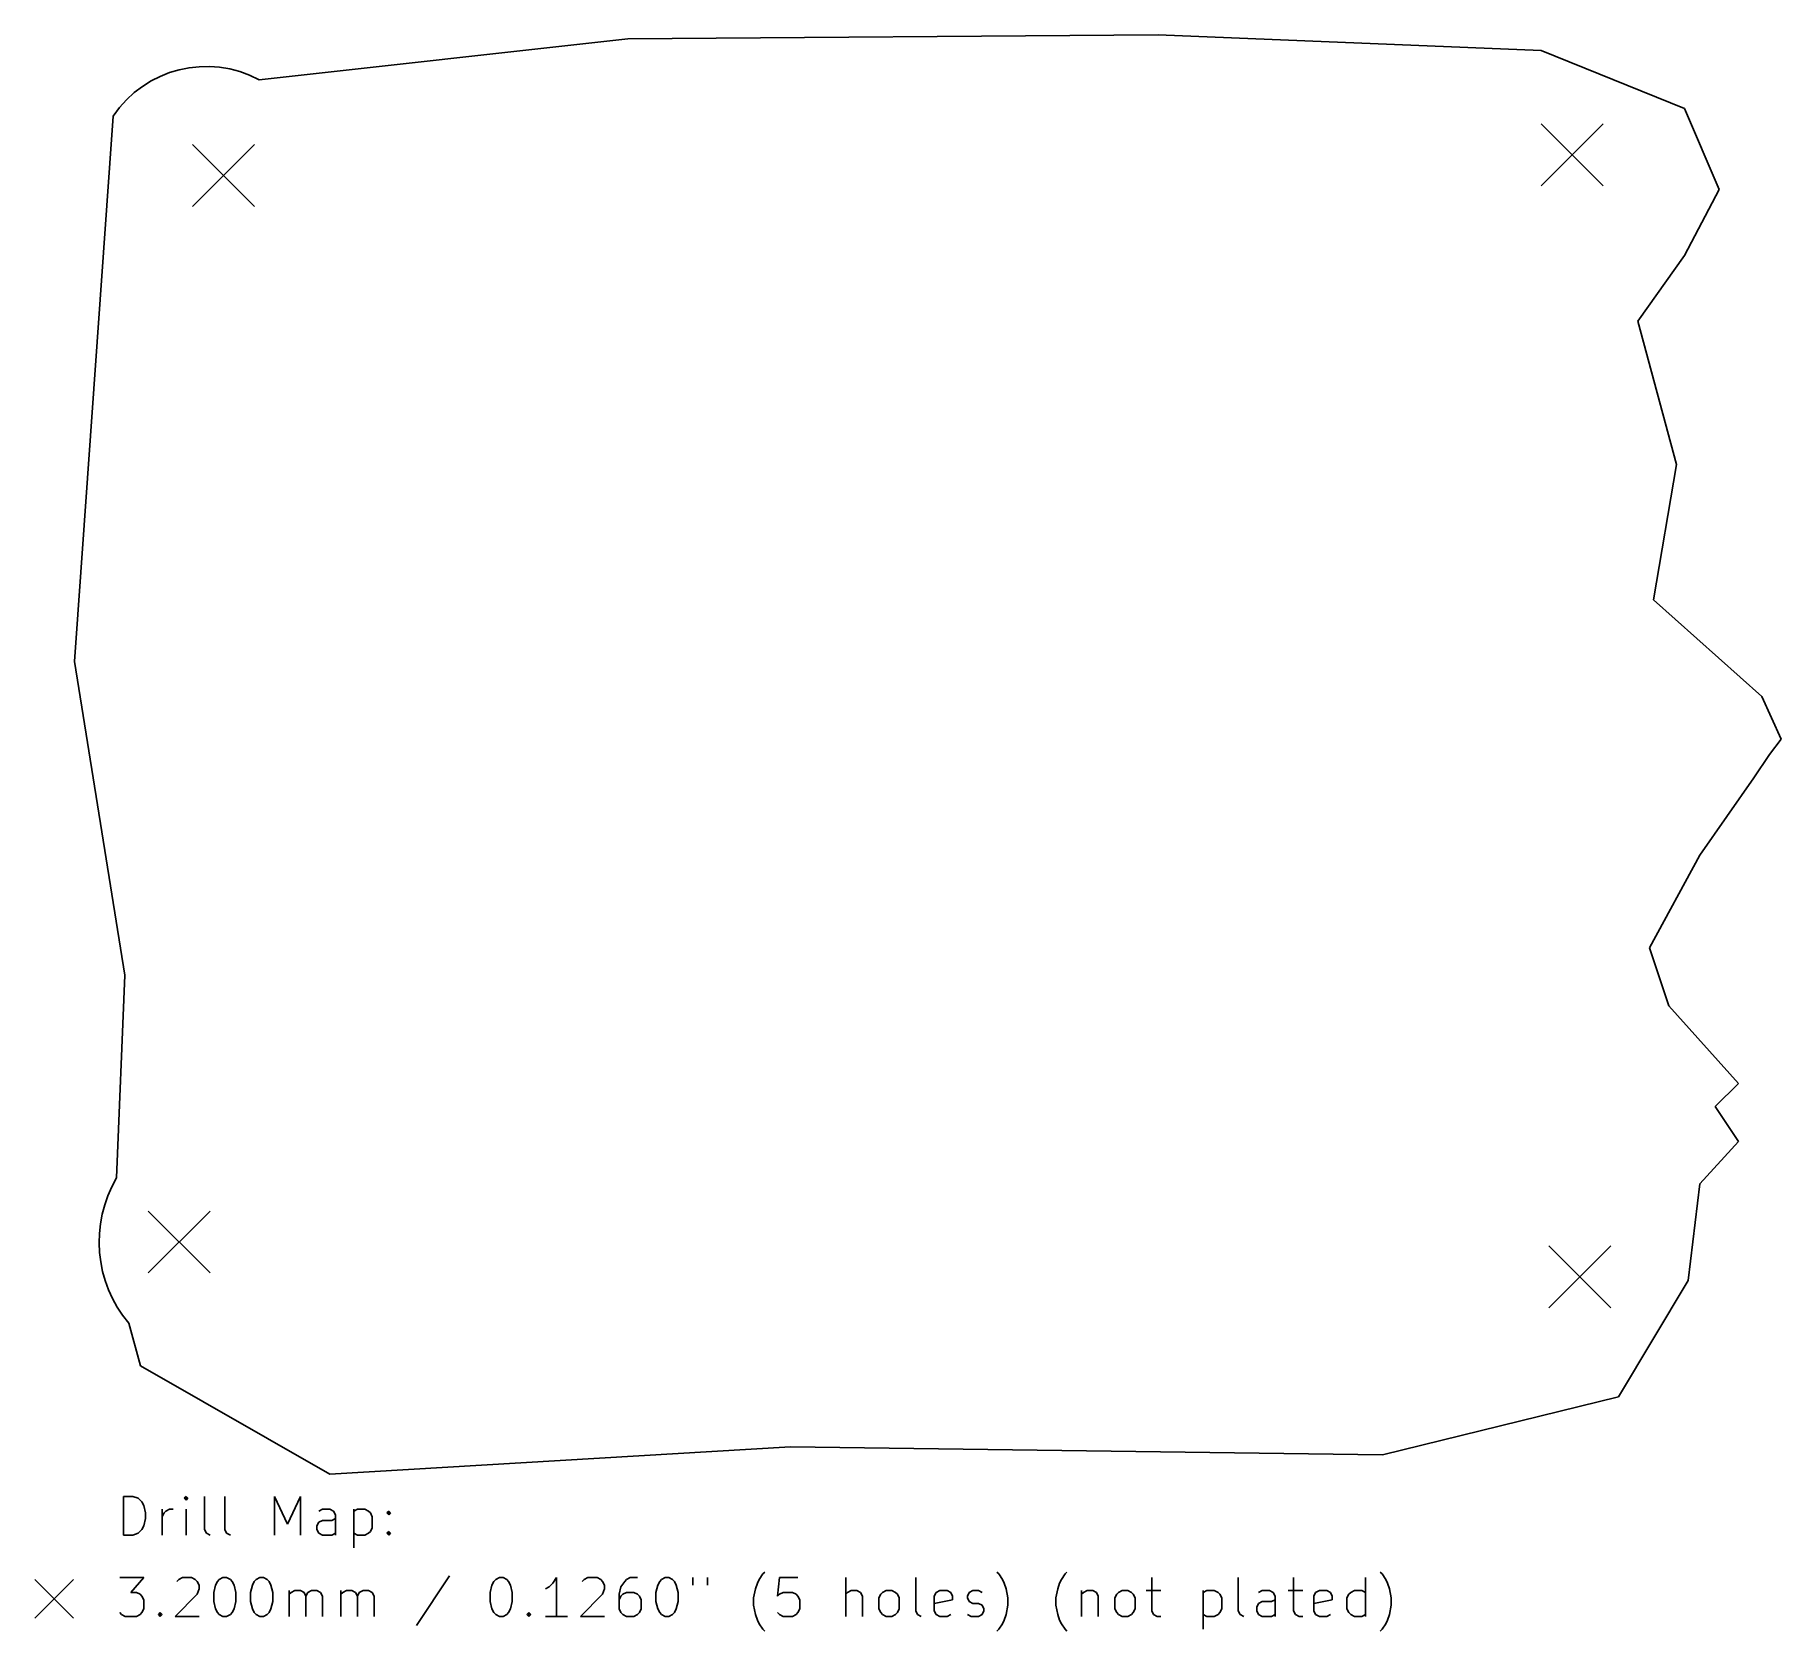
# Model space of a CAD drawing. Extents: x 83.3 to 173.6, y -130.1 to -47.6.
import ezdxf

# ---------------------------------------------------------------- set-up
doc = ezdxf.new("R2010")
doc.units = 0
doc.layers.add('BLACK', color=7, linetype='CONTINUOUS')

msp = doc.modelspace()

# ---------------------------------------------------------------- linework, layer by layer
at = {"layer": 'BLACK', "linetype": 'CONTINUOUS'}
for p, q in [((94.9432, -49.9251), (114, -47.8)), ((114, -47.8), (141.4, -47.6)), ((141.4, -47.6), (161.2, -48.4)), ((161.2, -48.4), (168.6, -51.4)), ((168.6, -51.4), (170.4, -55.6)), ((85.4, -80), (87.4, -51.8)), ((161.2, -52.2), (164.4, -55.4)), ((164.4, -52.2), (161.2, -55.4)), ((91.491, -53.264), (94.691, -56.464)), ((94.691, -53.264), (91.491, -56.464)), ((170.4, -55.6), (168.6, -59)), ((168.6, -59), (166.2, -62.4)), ((166.2, -62.4), (168.2, -69.8)), ((168.2, -69.8), (167, -76.8)), ((167, -76.8), (172.6, -81.8)), ((88, -96.2), (85.4, -80)), ((172.6, -81.8), (173.6, -84)), ((173, -84.8), (172.2, -86)), ((173.6, -84), (173, -84.8)), ((172.2, -86), (169.4, -90)), ((169.4, -90), (166.8, -94.8)), ((166.8, -94.8), (167.8, -97.8)), ((87.5716, -106.689), (88, -96.2)), ((167.8, -97.8), (171.4, -101.8)), ((171.4, -101.8), (170.2, -103)), ((170.2, -103), (171.4, -104.8)), ((171.4, -104.8), (169.4, -107)), ((169.4, -107), (168.8, -112)), ((89.2, -108.4), (92.4, -111.6)), ((92.4, -108.4), (89.2, -111.6)), ((89.2, -108.4), (92.4, -111.6)), ((92.4, -108.4), (89.2, -111.6)), ((161.6, -110.2), (164.8, -113.4)), ((164.8, -110.2), (161.6, -113.4)), ((168.8, -112), (165.2, -118)), ((88.8, -116.4), (88.2, -114.2)), ((98.6, -122), (88.8, -116.4)), ((165.2, -118), (153, -121)), ((122.4, -120.6), (98.6, -122)), ((153, -121), (122.4, -120.6)), ((87.9262, -125.155), (87.9262, -123.155)), ((87.9262, -123.155), (88.4024, -123.155)), ((88.4024, -123.155), (88.6881, -123.25)), ((88.6881, -123.25), (88.8786, -123.44)), ((88.8786, -123.44), (88.9738, -123.631)), ((88.9738, -123.631), (89.069, -124.012)), ((91.1643, -123.155), (91.069, -123.25)), ((91.069, -123.25), (91.1643, -123.345)), ((91.2595, -123.25), (91.1643, -123.155)), ((91.1643, -123.155), (91.1643, -123.345)), ((91.1643, -123.345), (91.2595, -123.25)), ((92.1167, -124.869), (92.1167, -123.155)), ((93.1643, -124.869), (93.1643, -123.155)), ((95.7357, -125.155), (95.7357, -123.155)), ((95.7357, -123.155), (96.4024, -124.583)), ((96.4024, -124.583), (97.069, -123.155)), ((97.069, -123.155), (97.069, -125.155)), ((89.069, -124.298), (88.9738, -124.679)), ((89.069, -124.012), (89.069, -124.298)), ((89.9262, -125.155), (89.9262, -123.821)), ((89.9262, -124.202), (90.0214, -124.012)), ((90.0214, -124.012), (90.1167, -123.917)), ((90.1167, -123.917), (90.3071, -123.821)), ((90.3071, -123.821), (90.4976, -123.821)), ((91.1643, -125.155), (91.1643, -123.821)), ((97.9262, -124.679), (98.0214, -124.488)), ((98.2119, -123.821), (98.0214, -123.917)), ((98.0214, -124.488), (98.2119, -124.393)), ((98.5929, -123.821), (98.2119, -123.821)), ((98.2119, -124.393), (98.6881, -124.393)), ((98.7833, -123.917), (98.5929, -123.821)), ((98.6881, -124.393), (98.8786, -124.298)), ((98.8786, -124.107), (98.7833, -123.917)), ((98.8786, -125.155), (98.8786, -124.107)), ((99.831, -123.821), (99.831, -125.821)), ((99.831, -123.917), (100.021, -123.821)), ((100.021, -123.821), (100.402, -123.821)), ((100.402, -123.821), (100.593, -123.917)), ((100.593, -123.917), (100.688, -124.012)), ((100.688, -124.012), (100.783, -124.202)), ((100.783, -124.202), (100.783, -124.774)), ((101.545, -124.012), (101.64, -123.917)), ((101.64, -124.107), (101.545, -124.012)), ((101.64, -123.917), (101.736, -124.012)), ((101.64, -123.917), (101.64, -124.107)), ((101.736, -124.012), (101.64, -124.107)), ((88.4024, -125.155), (87.9262, -125.155)), ((88.6881, -125.06), (88.4024, -125.155)), ((88.8786, -124.869), (88.6881, -125.06)), ((88.9738, -124.679), (88.8786, -124.869)), ((92.2119, -125.06), (92.1167, -124.869)), ((92.4024, -125.155), (92.2119, -125.06)), ((93.2595, -125.06), (93.1643, -124.869)), ((93.45, -125.155), (93.2595, -125.06)), ((97.9262, -124.869), (97.9262, -124.679)), ((98.0214, -125.06), (97.9262, -124.869)), ((98.2119, -125.155), (98.0214, -125.06)), ((98.6881, -125.155), (98.2119, -125.155)), ((98.8786, -125.06), (98.6881, -125.155)), ((100.021, -125.155), (99.831, -125.06)), ((100.402, -125.155), (100.021, -125.155)), ((100.593, -125.06), (100.402, -125.155)), ((100.688, -124.964), (100.593, -125.06)), ((100.783, -124.774), (100.688, -124.964)), ((101.545, -125.06), (101.64, -124.964)), ((101.64, -125.155), (101.545, -125.06)), ((101.64, -124.964), (101.736, -125.06)), ((101.64, -124.964), (101.64, -125.155)), ((101.736, -125.06), (101.64, -125.155)), ((120.783, -127.45), (120.974, -127.164)), ((120.974, -127.164), (121.069, -127.069)), ((133.164, -127.164), (133.069, -127.069)), ((133.355, -127.45), (133.164, -127.164)), ((136.402, -127.45), (136.593, -127.164)), ((136.593, -127.164), (136.688, -127.069)), ((152.974, -127.164), (152.879, -127.069)), ((153.164, -127.45), (152.974, -127.164)), ((83.35, -127.45), (85.35, -129.45)), ((85.35, -127.45), (83.35, -129.45)), ((87.7357, -127.355), (88.9738, -127.355)), ((88.9738, -127.355), (88.3071, -128.117)), ((88.3071, -128.117), (88.5929, -128.117)), ((88.5929, -128.117), (88.7833, -128.212)), ((90.6881, -127.545), (90.7833, -127.45)), ((90.7833, -127.45), (90.9738, -127.355)), ((90.9738, -127.355), (91.45, -127.355)), ((91.45, -127.355), (91.6405, -127.45)), ((91.6405, -127.45), (91.7357, -127.545)), ((91.7357, -127.545), (91.831, -127.736)), ((91.831, -127.926), (91.7357, -128.212)), ((91.831, -127.736), (91.831, -127.926)), ((92.5929, -128.117), (92.6881, -127.736)), ((92.5929, -128.593), (92.5929, -128.117)), ((92.6881, -127.736), (92.7833, -127.545)), ((92.7833, -127.545), (92.8786, -127.45)), ((92.8786, -127.45), (93.069, -127.355)), ((93.069, -127.355), (93.2595, -127.355)), ((93.2595, -127.355), (93.45, -127.45)), ((93.45, -127.45), (93.5452, -127.545)), ((93.5452, -127.545), (93.6405, -127.736)), ((93.6405, -127.736), (93.7357, -128.117)), ((93.7357, -128.117), (93.7357, -128.593)), ((94.4976, -128.117), (94.5929, -127.736)), ((94.4976, -128.593), (94.4976, -128.117)), ((94.5929, -127.736), (94.6881, -127.545)), ((94.6881, -127.545), (94.7833, -127.45)), ((94.7833, -127.45), (94.9738, -127.355)), ((94.9738, -127.355), (95.1643, -127.355)), ((95.1643, -127.355), (95.3548, -127.45)), ((95.3548, -127.45), (95.45, -127.545)), ((95.45, -127.545), (95.5452, -127.736)), ((95.5452, -127.736), (95.6405, -128.117)), ((95.6405, -128.117), (95.6405, -128.593)), ((96.4976, -129.355), (96.4976, -128.021)), ((96.4976, -128.212), (96.5929, -128.117)), ((96.5929, -128.117), (96.7833, -128.021)), ((96.7833, -128.021), (97.069, -128.021)), ((97.069, -128.021), (97.2595, -128.117)), ((97.2595, -128.117), (97.3548, -128.307)), ((97.3548, -128.307), (97.45, -128.117)), ((97.45, -128.117), (97.6405, -128.021)), ((97.6405, -128.021), (97.9262, -128.021)), ((97.9262, -128.021), (98.1167, -128.117)), ((98.1167, -128.117), (98.2119, -128.307)), ((99.1643, -129.355), (99.1643, -128.021)), ((99.1643, -128.212), (99.2595, -128.117)), ((99.2595, -128.117), (99.45, -128.021)), ((99.45, -128.021), (99.7357, -128.021)), ((99.7357, -128.021), (99.9262, -128.117)), ((99.9262, -128.117), (100.021, -128.307)), ((100.021, -128.307), (100.117, -128.117)), ((100.117, -128.117), (100.307, -128.021)), ((100.307, -128.021), (100.593, -128.021)), ((100.593, -128.021), (100.783, -128.117)), ((100.783, -128.117), (100.879, -128.307)), ((104.783, -127.26), (103.069, -129.831)), ((106.879, -128.117), (106.974, -127.736)), ((106.879, -128.593), (106.879, -128.117)), ((106.974, -127.736), (107.069, -127.545)), ((107.069, -127.545), (107.164, -127.45)), ((107.164, -127.45), (107.355, -127.355)), ((107.355, -127.355), (107.545, -127.355)), ((107.545, -127.355), (107.736, -127.45)), ((107.736, -127.45), (107.831, -127.545)), ((107.831, -127.545), (107.926, -127.736)), ((107.926, -127.736), (108.021, -128.117)), ((108.021, -128.117), (108.021, -128.593)), ((109.926, -127.831), (109.736, -127.926)), ((110.117, -127.64), (109.926, -127.831)), ((110.307, -127.355), (110.117, -127.64)), ((110.307, -129.355), (110.307, -127.355)), ((111.64, -127.545), (111.736, -127.45)), ((111.736, -127.45), (111.926, -127.355)), ((111.926, -127.355), (112.402, -127.355)), ((112.402, -127.355), (112.593, -127.45)), ((112.593, -127.45), (112.688, -127.545)), ((112.688, -127.545), (112.783, -127.736)), ((112.783, -127.926), (112.688, -128.212)), ((112.783, -127.736), (112.783, -127.926)), ((113.64, -127.831), (113.545, -128.212)), ((113.831, -127.545), (113.64, -127.831)), ((113.926, -128.117), (113.736, -128.212)), ((113.926, -127.45), (113.831, -127.545)), ((114.117, -127.355), (113.926, -127.45)), ((114.307, -128.117), (113.926, -128.117)), ((114.498, -127.355), (114.117, -127.355)), ((114.498, -128.212), (114.307, -128.117)), ((115.45, -128.117), (115.545, -127.736)), ((115.45, -128.593), (115.45, -128.117)), ((115.545, -127.736), (115.64, -127.545)), ((115.64, -127.545), (115.736, -127.45)), ((115.736, -127.45), (115.926, -127.355)), ((115.926, -127.355), (116.117, -127.355)), ((116.117, -127.355), (116.307, -127.45)), ((116.307, -127.45), (116.402, -127.545)), ((116.402, -127.545), (116.498, -127.736)), ((116.498, -127.736), (116.593, -128.117)), ((116.593, -128.117), (116.593, -128.593)), ((117.355, -127.355), (117.355, -127.736)), ((118.117, -127.355), (118.117, -127.736)), ((120.498, -128.402), (120.593, -127.926)), ((120.593, -127.926), (120.688, -127.64)), ((120.688, -127.64), (120.783, -127.45)), ((121.831, -127.355), (121.736, -128.307)), ((122.783, -127.355), (121.831, -127.355)), ((121.831, -128.212), (122.021, -128.117)), ((122.021, -128.117), (122.498, -128.117)), ((122.498, -128.117), (122.688, -128.212)), ((125.26, -129.355), (125.26, -127.355)), ((125.355, -128.117), (125.26, -128.212)), ((125.545, -128.021), (125.355, -128.117)), ((125.831, -128.021), (125.545, -128.021)), ((126.021, -128.117), (125.831, -128.021)), ((126.117, -128.307), (126.021, -128.117)), ((127.069, -128.212), (127.164, -128.117)), ((127.164, -128.117), (127.355, -128.021)), ((127.355, -128.021), (127.64, -128.021)), ((127.64, -128.021), (127.831, -128.117)), ((127.831, -128.117), (127.926, -128.212)), ((128.879, -129.069), (128.879, -127.355)), ((129.831, -128.307), (129.926, -128.117)), ((129.926, -128.117), (130.117, -128.021)), ((130.117, -128.021), (130.498, -128.021)), ((130.498, -128.021), (130.688, -128.117)), ((130.688, -128.117), (130.783, -128.307)), ((131.545, -128.307), (131.64, -128.117)), ((131.64, -128.117), (131.831, -128.021)), ((131.831, -128.021), (132.117, -128.021)), ((132.117, -128.021), (132.307, -128.117)), ((133.45, -127.64), (133.355, -127.45)), ((133.545, -127.926), (133.45, -127.64)), ((133.64, -128.402), (133.545, -127.926)), ((136.117, -128.402), (136.212, -127.926)), ((136.212, -127.926), (136.307, -127.64)), ((136.307, -127.64), (136.402, -127.45)), ((137.45, -128.021), (137.45, -129.355)), ((137.45, -128.212), (137.545, -128.117)), ((137.545, -128.117), (137.736, -128.021)), ((137.736, -128.021), (138.021, -128.021)), ((138.021, -128.021), (138.212, -128.117)), ((138.212, -128.117), (138.307, -128.307)), ((139.26, -128.212), (139.355, -128.117)), ((139.355, -128.117), (139.545, -128.021)), ((139.545, -128.021), (139.831, -128.021)), ((139.831, -128.021), (140.021, -128.117)), ((140.021, -128.117), (140.117, -128.212)), ((140.783, -128.021), (141.545, -128.021)), ((141.069, -127.355), (141.069, -129.069)), ((143.736, -128.021), (143.736, -130.021)), ((143.736, -128.117), (143.926, -128.021)), ((143.926, -128.021), (144.307, -128.021)), ((144.307, -128.021), (144.498, -128.117)), ((144.498, -128.117), (144.593, -128.212)), ((145.545, -129.069), (145.545, -127.355)), ((146.783, -128.021), (146.593, -128.117)), ((147.164, -128.021), (146.783, -128.021)), ((147.355, -128.117), (147.164, -128.021)), ((147.45, -128.307), (147.355, -128.117)), ((148.117, -128.021), (148.879, -128.021)), ((148.402, -127.355), (148.402, -129.069)), ((149.45, -128.307), (149.545, -128.117)), ((149.545, -128.117), (149.736, -128.021)), ((149.736, -128.021), (150.117, -128.021)), ((150.117, -128.021), (150.307, -128.117)), ((150.307, -128.117), (150.402, -128.307)), ((151.26, -128.212), (151.355, -128.117)), ((151.355, -128.117), (151.545, -128.021)), ((151.545, -128.021), (151.926, -128.021)), ((151.926, -128.021), (152.117, -128.117)), ((152.117, -129.355), (152.117, -127.355)), ((153.26, -127.64), (153.164, -127.45)), ((153.355, -127.926), (153.26, -127.64)), ((153.45, -128.402), (153.355, -127.926)), ((88.7833, -128.212), (88.8786, -128.307)), ((88.8786, -128.307), (88.9738, -128.498)), ((88.9738, -128.974), (88.8786, -129.164)), ((88.9738, -128.498), (88.9738, -128.974)), ((91.7357, -128.212), (90.5929, -129.355)), ((92.6881, -128.974), (92.5929, -128.593)), ((92.7833, -129.164), (92.6881, -128.974)), ((93.6405, -128.974), (93.5452, -129.164)), ((93.7357, -128.593), (93.6405, -128.974)), ((94.5929, -128.974), (94.4976, -128.593)), ((94.6881, -129.164), (94.5929, -128.974)), ((95.5452, -128.974), (95.45, -129.164)), ((95.6405, -128.593), (95.5452, -128.974)), ((97.3548, -128.307), (97.3548, -129.355)), ((98.2119, -128.307), (98.2119, -129.355)), ((100.021, -128.307), (100.021, -129.355)), ((100.879, -128.307), (100.879, -129.355)), ((106.974, -128.974), (106.879, -128.593)), ((107.069, -129.164), (106.974, -128.974)), ((107.926, -128.974), (107.831, -129.164)), ((108.021, -128.593), (107.926, -128.974)), ((112.688, -128.212), (111.545, -129.355)), ((113.545, -128.212), (113.545, -128.974)), ((113.64, -128.307), (113.545, -128.498)), ((113.545, -128.974), (113.64, -129.164)), ((113.736, -128.212), (113.64, -128.307)), ((114.593, -128.307), (114.498, -128.212)), ((114.688, -128.498), (114.593, -128.307)), ((114.593, -129.164), (114.688, -128.974)), ((114.688, -128.974), (114.688, -128.498)), ((115.545, -128.974), (115.45, -128.593)), ((115.64, -129.164), (115.545, -128.974)), ((116.498, -128.974), (116.402, -129.164)), ((116.593, -128.593), (116.498, -128.974)), ((120.498, -128.783), (120.498, -128.402)), ((120.593, -129.26), (120.498, -128.783)), ((121.736, -128.307), (121.831, -128.212)), ((122.688, -128.212), (122.783, -128.307)), ((122.783, -128.307), (122.879, -128.498)), ((122.879, -128.974), (122.783, -129.164)), ((122.879, -128.498), (122.879, -128.974)), ((126.117, -129.355), (126.117, -128.307)), ((126.974, -128.402), (127.069, -128.212)), ((126.974, -128.974), (126.974, -128.402)), ((127.069, -129.164), (126.974, -128.974)), ((127.926, -128.212), (128.021, -128.402)), ((128.021, -128.974), (127.926, -129.164)), ((128.021, -128.402), (128.021, -128.974)), ((129.831, -129.069), (129.831, -128.307)), ((130.783, -128.498), (129.831, -128.688)), ((130.783, -128.307), (130.783, -128.498)), ((131.545, -128.402), (131.545, -128.307)), ((131.64, -128.593), (131.545, -128.402)), ((131.831, -128.688), (131.64, -128.593)), ((132.117, -128.688), (131.831, -128.688)), ((132.307, -128.783), (132.117, -128.688)), ((132.402, -128.974), (132.307, -128.783)), ((132.402, -129.069), (132.402, -128.974)), ((133.545, -129.26), (133.64, -128.783)), ((133.64, -128.783), (133.64, -128.402)), ((136.117, -128.783), (136.117, -128.402)), ((136.212, -129.26), (136.117, -128.783)), ((138.307, -128.307), (138.307, -129.355)), ((139.164, -128.402), (139.26, -128.212)), ((139.164, -128.974), (139.164, -128.402)), ((139.26, -129.164), (139.164, -128.974)), ((140.117, -128.212), (140.212, -128.402)), ((140.212, -128.974), (140.117, -129.164)), ((140.212, -128.402), (140.212, -128.974)), ((144.593, -128.212), (144.688, -128.402)), ((144.688, -128.974), (144.593, -129.164)), ((144.688, -128.402), (144.688, -128.974)), ((146.498, -128.879), (146.593, -128.688)), ((146.498, -129.069), (146.498, -128.879)), ((146.593, -128.688), (146.783, -128.593)), ((146.783, -128.593), (147.26, -128.593)), ((147.26, -128.593), (147.45, -128.498)), ((147.45, -129.355), (147.45, -128.307)), ((149.45, -129.069), (149.45, -128.307)), ((150.402, -128.498), (149.45, -128.688)), ((150.402, -128.307), (150.402, -128.498)), ((151.164, -128.402), (151.26, -128.212)), ((151.164, -128.974), (151.164, -128.402)), ((151.26, -129.164), (151.164, -128.974)), ((153.355, -129.26), (153.45, -128.783)), ((153.45, -128.783), (153.45, -128.402)), ((87.831, -129.26), (87.7357, -129.164)), ((88.0214, -129.355), (87.831, -129.26)), ((88.5929, -129.355), (88.0214, -129.355)), ((88.7833, -129.26), (88.5929, -129.355)), ((88.8786, -129.164), (88.7833, -129.26)), ((89.7357, -129.26), (89.831, -129.164)), ((89.831, -129.355), (89.7357, -129.26)), ((89.831, -129.164), (89.9262, -129.26)), ((89.831, -129.164), (89.831, -129.355)), ((89.9262, -129.26), (89.831, -129.355)), ((90.5929, -129.355), (91.831, -129.355)), ((92.8786, -129.26), (92.7833, -129.164)), ((93.069, -129.355), (92.8786, -129.26)), ((93.2595, -129.355), (93.069, -129.355)), ((93.45, -129.26), (93.2595, -129.355)), ((93.5452, -129.164), (93.45, -129.26)), ((94.7833, -129.26), (94.6881, -129.164)), ((94.9738, -129.355), (94.7833, -129.26)), ((95.1643, -129.355), (94.9738, -129.355)), ((95.3548, -129.26), (95.1643, -129.355)), ((95.45, -129.164), (95.3548, -129.26)), ((107.164, -129.26), (107.069, -129.164)), ((107.355, -129.355), (107.164, -129.26)), ((107.545, -129.355), (107.355, -129.355)), ((107.736, -129.26), (107.545, -129.355)), ((107.831, -129.164), (107.736, -129.26)), ((108.783, -129.26), (108.879, -129.164)), ((108.879, -129.355), (108.783, -129.26)), ((108.879, -129.164), (108.974, -129.26)), ((108.879, -129.164), (108.879, -129.355)), ((108.974, -129.26), (108.879, -129.355)), ((110.879, -129.355), (109.736, -129.355)), ((111.545, -129.355), (112.783, -129.355)), ((113.64, -129.164), (113.736, -129.26)), ((113.736, -129.26), (113.926, -129.355)), ((113.926, -129.355), (114.307, -129.355)), ((114.307, -129.355), (114.498, -129.26)), ((114.498, -129.26), (114.593, -129.164)), ((115.736, -129.26), (115.64, -129.164)), ((115.926, -129.355), (115.736, -129.26)), ((116.117, -129.355), (115.926, -129.355)), ((116.307, -129.26), (116.117, -129.355)), ((116.402, -129.164), (116.307, -129.26)), ((120.688, -129.545), (120.593, -129.26)), ((120.783, -129.736), (120.688, -129.545)), ((120.974, -130.021), (120.783, -129.736)), ((121.831, -129.26), (121.736, -129.164)), ((122.021, -129.355), (121.831, -129.26)), ((122.498, -129.355), (122.021, -129.355)), ((122.688, -129.26), (122.498, -129.355)), ((122.783, -129.164), (122.688, -129.26)), ((127.164, -129.26), (127.069, -129.164)), ((127.355, -129.355), (127.164, -129.26)), ((127.64, -129.355), (127.355, -129.355)), ((127.831, -129.26), (127.64, -129.355)), ((127.926, -129.164), (127.831, -129.26)), ((128.974, -129.26), (128.879, -129.069)), ((129.164, -129.355), (128.974, -129.26)), ((129.926, -129.26), (129.831, -129.069)), ((130.117, -129.355), (129.926, -129.26)), ((130.498, -129.355), (130.117, -129.355)), ((130.688, -129.26), (130.498, -129.355)), ((131.545, -129.26), (131.736, -129.355)), ((131.736, -129.355), (132.117, -129.355)), ((132.117, -129.355), (132.307, -129.26)), ((132.307, -129.26), (132.402, -129.069)), ((133.164, -130.021), (133.355, -129.736)), ((133.355, -129.736), (133.45, -129.545)), ((133.45, -129.545), (133.545, -129.26)), ((136.307, -129.545), (136.212, -129.26)), ((136.402, -129.736), (136.307, -129.545)), ((136.593, -130.021), (136.402, -129.736)), ((139.355, -129.26), (139.26, -129.164)), ((139.545, -129.355), (139.355, -129.26)), ((139.831, -129.355), (139.545, -129.355)), ((140.021, -129.26), (139.831, -129.355)), ((140.117, -129.164), (140.021, -129.26)), ((141.069, -129.069), (141.164, -129.26)), ((141.164, -129.26), (141.355, -129.355)), ((141.355, -129.355), (141.545, -129.355)), ((143.926, -129.355), (143.736, -129.26)), ((144.307, -129.355), (143.926, -129.355)), ((144.498, -129.26), (144.307, -129.355)), ((144.593, -129.164), (144.498, -129.26)), ((145.64, -129.26), (145.545, -129.069)), ((145.831, -129.355), (145.64, -129.26)), ((146.593, -129.26), (146.498, -129.069)), ((146.783, -129.355), (146.593, -129.26)), ((147.26, -129.355), (146.783, -129.355)), ((147.45, -129.26), (147.26, -129.355)), ((148.402, -129.069), (148.498, -129.26)), ((148.498, -129.26), (148.688, -129.355)), ((148.688, -129.355), (148.879, -129.355)), ((149.545, -129.26), (149.45, -129.069)), ((149.736, -129.355), (149.545, -129.26)), ((150.117, -129.355), (149.736, -129.355)), ((150.307, -129.26), (150.117, -129.355)), ((151.355, -129.26), (151.26, -129.164)), ((151.545, -129.355), (151.355, -129.26)), ((151.926, -129.355), (151.545, -129.355)), ((152.117, -129.26), (151.926, -129.355)), ((152.974, -130.021), (153.164, -129.736)), ((153.164, -129.736), (153.26, -129.545)), ((153.26, -129.545), (153.355, -129.26)), ((121.069, -130.117), (120.974, -130.021)), ((133.069, -130.117), (133.164, -130.021)), ((136.688, -130.117), (136.593, -130.021)), ((152.879, -130.117), (152.974, -130.021))]:
    msp.add_line(p, q, dxfattribs=at)
at = {"layer": 'BLACK'}
for centre, radius, start, end in [((92.2, -55), 5.7689, 61.607, 146.31), ((93.2, -110), 6.5299, -210.466, -139.97)]:
    msp.add_arc(centre, radius, start, end, dxfattribs=at)

doc.saveas('drawing.dxf')
